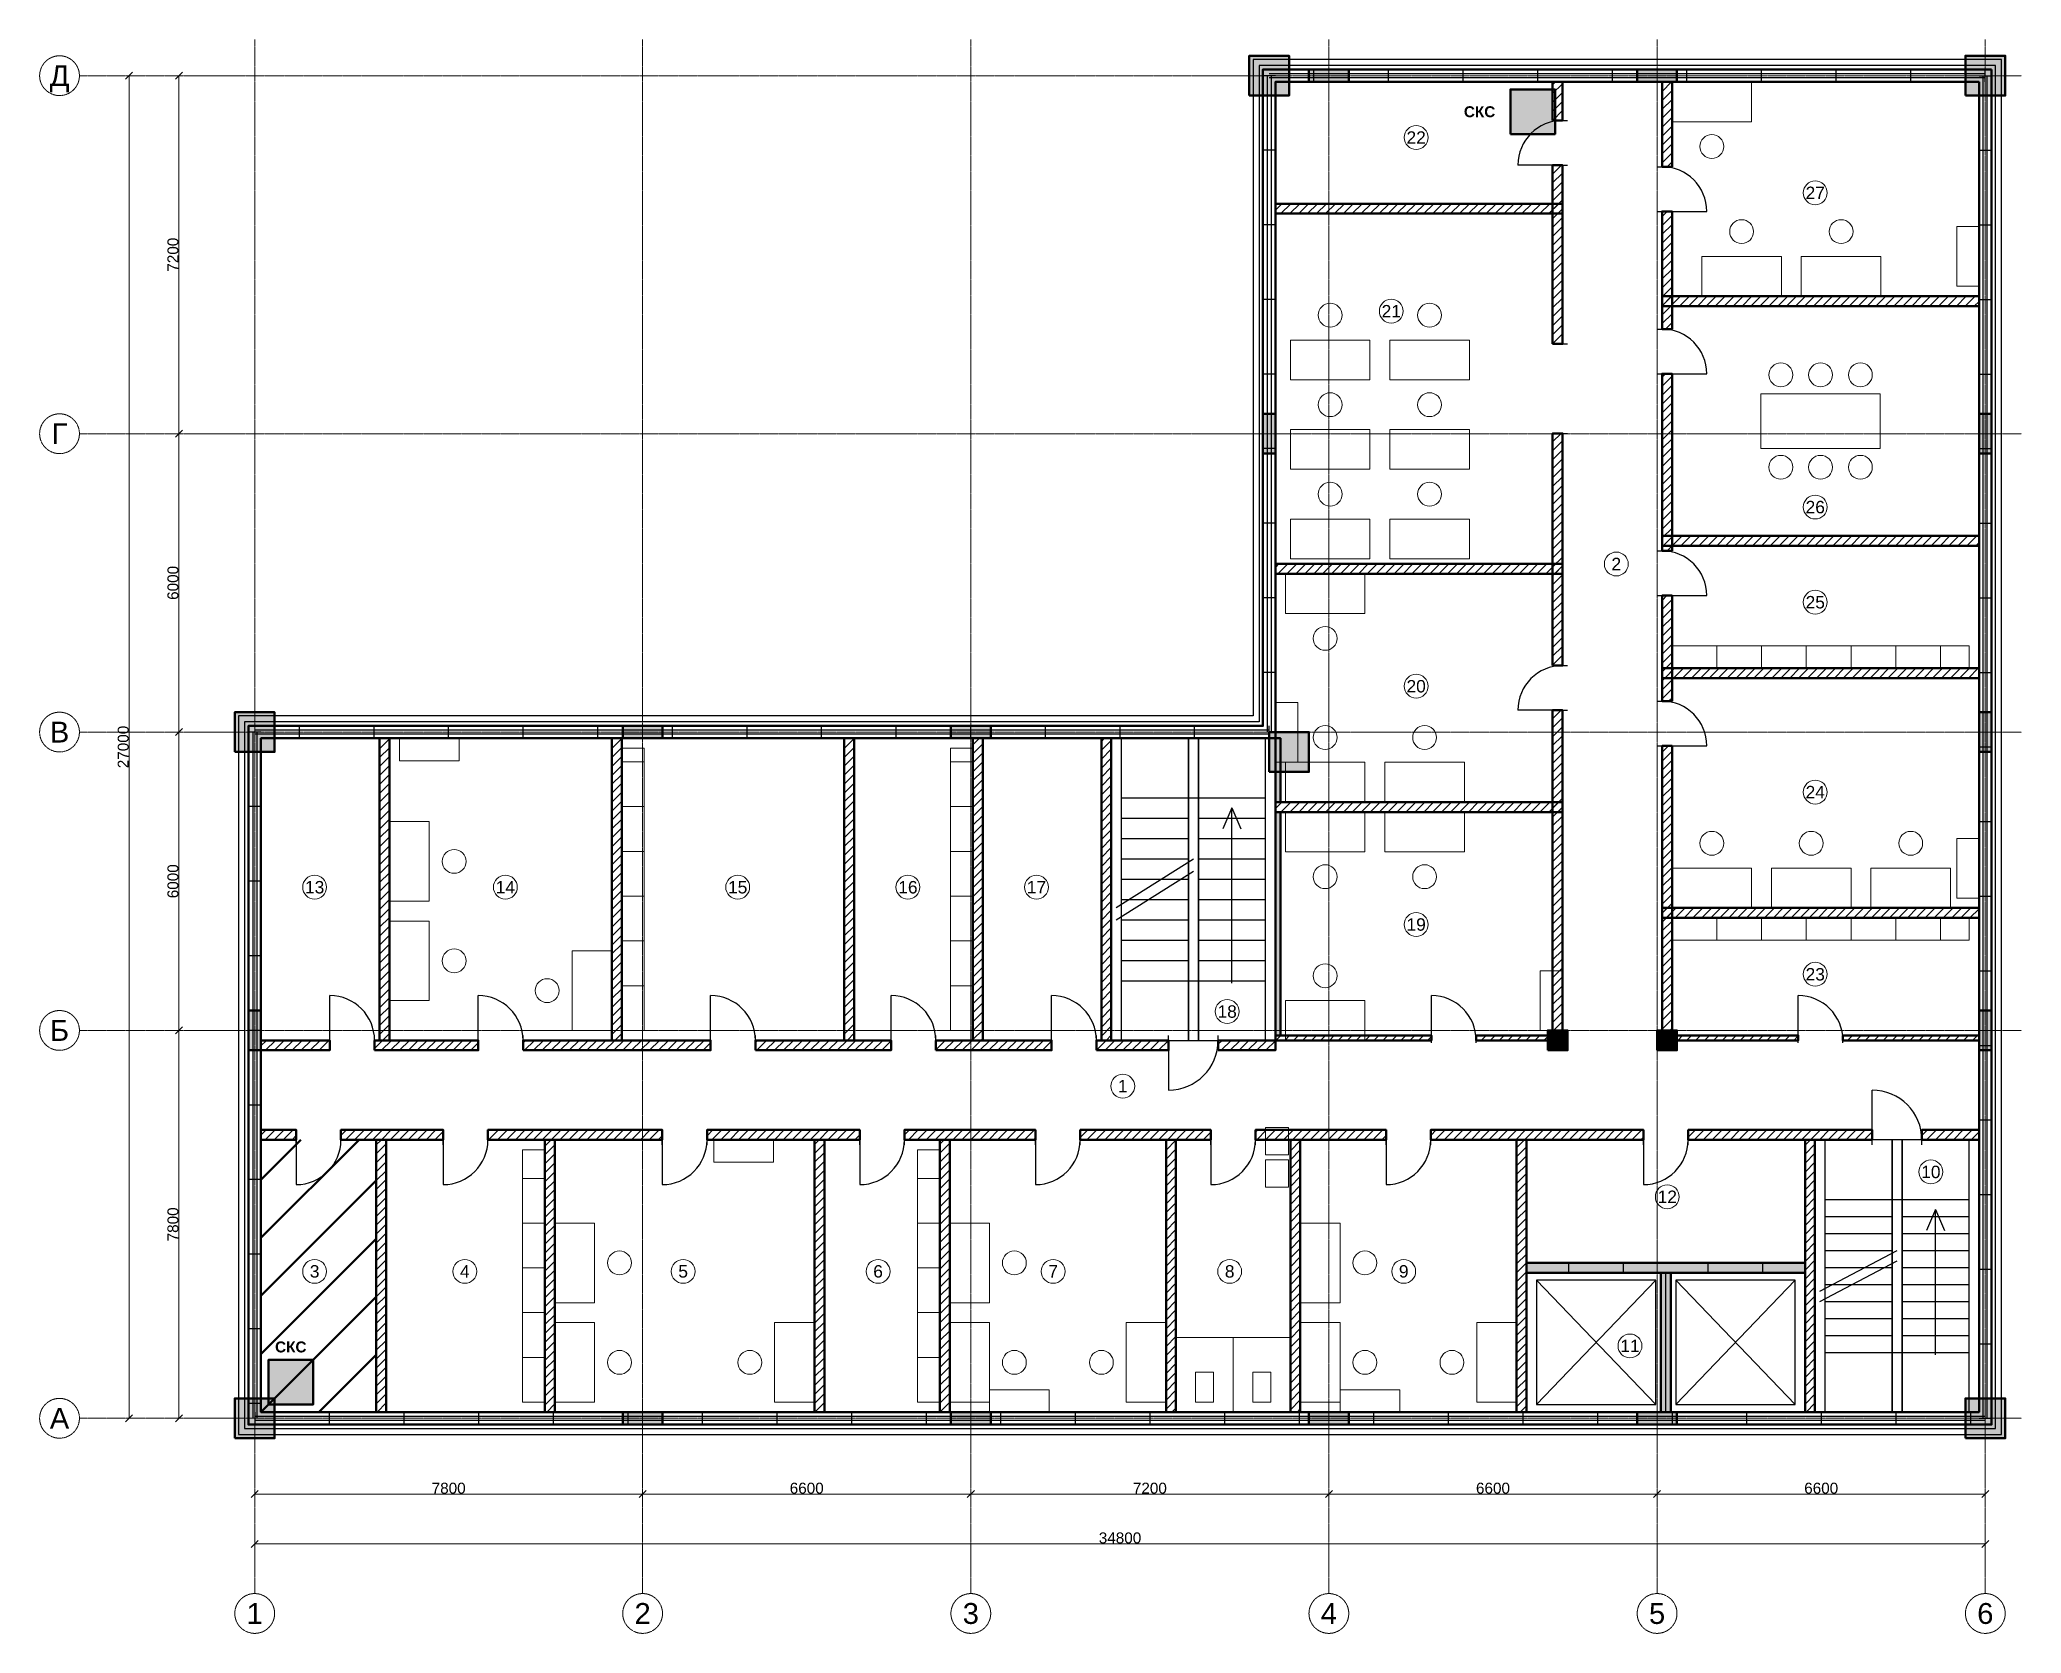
# Model space of a CAD drawing. Header units: millimetres. Extents: x -4325 to 35525, y -4325 to 27725.
import ezdxf
from ezdxf.enums import TextEntityAlignment as Align

# ---------------------------------------------------------------- set-up
doc = ezdxf.new("R2010")
doc.units = ezdxf.units.MM
doc.linetypes.add('CENTER2', pattern=[2.541, 1.587, -0.318, 0.318, -0.318])
for name, color, linetype, lineweight in [('A-ANNO-ROOM', 7, 'CONTINUOUS', 18), ('A-DIMS', 8, 'CONTINUOUS', 13), ('A-DOOR', 3, 'CONTINUOUS', 25), ('A-ELEV', 7, 'CONTINUOUS', 25), ('A-FACADE-PANEL', 8, 'CONTINUOUS', 25), ('A-FURN', 8, 'CONTINUOUS', 18), ('A-GLAZ-RIBBON', 5, 'CONTINUOUS', 25), ('A-GRID', 8, 'CENTER2', 13), ('A-HATCH', 9, 'CONTINUOUS', 9), ('A-OUTLINE', 7, 'CONTINUOUS', 50), ('A-SANI', 8, 'CONTINUOUS', 18), ('A-STAIR', 7, 'CONTINUOUS', 25), ('A-WALL-BLOCK', 9, 'CONTINUOUS', 50), ('A-WALL-RC', 7, 'CONTINUOUS', 50), ('E-SCS-RISER', 1, 'CONTINUOUS', 50), ('E-SERVER-ROOM', 1, 'CONTINUOUS', 50)]:
    doc.layers.add(name, color=color, linetype=linetype, lineweight=lineweight)
doc.styles.add('Arial-Bold', font='arialbd.ttf')
doc.styles.get("Standard").update_dxf_attribs({"font": 'arial.ttf'})

msp = doc.modelspace()

# ---------------------------------------------------------------- hatches: boundary and pattern name
at = {"layer": 'A-HATCH'}
h = msp.add_hatch(dxfattribs=at)
h.set_pattern_fill('ANSI31', scale=40)
h.paths.add_polyline_path([(26100, 26100.5), (26300, 26100.5), (26300, 26875), (26300, 26875), (26100, 26875), (26100, 26875)])
h = msp.add_hatch(dxfattribs=at)
h.set_pattern_fill('ANSI31', scale=40)
h.paths.add_polyline_path([(28300, 25169.5), (28500, 25169.5), (28500, 26875), (28500, 26875), (28300, 26875), (28300, 26875)])
h = msp.add_hatch(dxfattribs=at)
h.set_pattern_fill('ANSI31', scale=40)
h.paths.add_polyline_path([(26100, 21605), (26300, 21605), (26300, 25200.5), (26100, 25200.5)])
h = msp.add_hatch(dxfattribs=at)
h.set_pattern_fill('ANSI31', scale=40)
h.paths.add_polyline_path([(20525, 24226), (20525, 24226), (26300, 24226), (26300, 24426), (20525, 24426), (20525, 24426)])
h = msp.add_hatch(dxfattribs=at)
h.set_pattern_fill('ANSI31', scale=40)
h.paths.add_polyline_path([(28300, 21904.5), (28500, 21904.5), (28500, 24269.5), (28300, 24269.5)])
h = msp.add_hatch(dxfattribs=at)
h.set_pattern_fill('ANSI31', scale=40)
h.paths.add_polyline_path([(28300, 22364), (34675, 22364), (34675, 22364), (34675, 22564), (34675, 22564), (28300, 22564)])
h = msp.add_hatch(dxfattribs=at)
h.set_pattern_fill('ANSI31', scale=40)
h.paths.add_polyline_path([(28300, 17445), (28500, 17445), (28500, 21004.5), (28300, 21004.5)])
h = msp.add_hatch(dxfattribs=at)
h.set_pattern_fill('ANSI31', scale=40)
h.paths.add_polyline_path([(26100, 15138), (26300, 15138), (26300, 19805), (26100, 19805)])
h = msp.add_hatch(dxfattribs=at)
h.set_pattern_fill('ANSI31', scale=40)
h.paths.add_polyline_path([(28300, 17545), (34675, 17545), (34675, 17545), (34675, 17745), (34675, 17745), (28300, 17745)])
h = msp.add_hatch(dxfattribs=at)
h.set_pattern_fill('ANSI31', scale=40)
h.paths.add_polyline_path([(20525, 16984), (20525, 16984), (26300, 16984), (26300, 17184), (20525, 17184), (20525, 17184)])
h = msp.add_hatch(dxfattribs=at)
h.set_pattern_fill('ANSI31', scale=40)
h.paths.add_polyline_path([(28300, 14422.5), (28500, 14422.5), (28500, 16545), (28300, 16545)])
h = msp.add_hatch(dxfattribs=at)
h.set_pattern_fill('ANSI31', scale=40)
h.paths.add_polyline_path([(28300, 14882), (34675, 14882), (34675, 14882), (34675, 15082), (34675, 15082), (28300, 15082)])
h = msp.add_hatch(dxfattribs=at)
h.set_pattern_fill('ANSI31', scale=40)
h.paths.add_polyline_path([(26100, 7600), (26300, 7600), (26300, 14238), (26100, 14238)])
h = msp.add_hatch(dxfattribs=at)
h.set_pattern_fill('ANSI31', scale=40)
h.paths.add_polyline_path([(2510, 7600), (2710, 7600), (2710, 13675), (2710, 13675), (2510, 13675), (2510, 13675)])
h = msp.add_hatch(dxfattribs=at)
h.set_pattern_fill('ANSI31', scale=40)
h.paths.add_polyline_path([(7182, 7600), (7382, 7600), (7382, 13675), (7382, 13675), (7182, 13675), (7182, 13675)])
h = msp.add_hatch(dxfattribs=at)
h.set_pattern_fill('ANSI31', scale=40)
h.paths.add_polyline_path([(11855, 7600), (12055, 7600), (12055, 13675), (12055, 13675), (11855, 13675), (11855, 13675)])
h = msp.add_hatch(dxfattribs=at)
h.set_pattern_fill('ANSI31', scale=40)
h.paths.add_polyline_path([(14440, 7600), (14640, 7600), (14640, 13675), (14640, 13675), (14440, 13675), (14440, 13675)])
h = msp.add_hatch(dxfattribs=at)
h.set_pattern_fill('ANSI31', scale=40)
h.paths.add_polyline_path([(17025, 7600), (17225, 7600), (17225, 13675), (17225, 13675), (17025, 13675), (17025, 13675)])
h = msp.add_hatch(dxfattribs=at)
h.set_pattern_fill('ANSI31', scale=40)
h.paths.add_polyline_path([(28300, 7600), (28500, 7600), (28500, 13522.5), (28300, 13522.5)])
h = msp.add_hatch(dxfattribs=at)
h.set_pattern_fill('ANSI31', scale=40)
h.paths.add_polyline_path([(20525, 12192), (26300, 12192), (26300, 12392), (20525, 12392)])
h = msp.add_hatch(dxfattribs=at)
h.set_pattern_fill('ANSI31', scale=40)
h.paths.add_polyline_path([(28300, 10063), (34675, 10063), (34675, 10063), (34675, 10263), (34675, 10263), (28300, 10263)])
h = msp.add_hatch(dxfattribs=at)
h.set_pattern_fill('ANSI31', scale=40)
h.paths.add_polyline_path([(125, 7400), (125, 7400), (1510, 7400), (1510, 7600), (125, 7600), (125, 7600)])
h = msp.add_hatch(dxfattribs=at)
h.set_pattern_fill('ANSI31', scale=40)
h.paths.add_polyline_path([(2410, 7400), (4496, 7400), (4496, 7600), (2410, 7600)])
h = msp.add_hatch(dxfattribs=at)
h.set_pattern_fill('ANSI31', scale=40)
h.paths.add_polyline_path([(5396, 7400), (9168.5, 7400), (9168.5, 7600), (5396, 7600)])
h = msp.add_hatch(dxfattribs=at)
h.set_pattern_fill('ANSI31', scale=40)
h.paths.add_polyline_path([(10068.5, 7400), (12797.5, 7400), (12797.5, 7600), (10068.5, 7600)])
h = msp.add_hatch(dxfattribs=at)
h.set_pattern_fill('ANSI31', scale=40)
h.paths.add_polyline_path([(13697.5, 7400), (16025, 7400), (16025, 7600), (13697.5, 7600)])
h = msp.add_hatch(dxfattribs=at)
h.set_pattern_fill('ANSI31', scale=40)
h.paths.add_polyline_path([(16925, 7400), (18375, 7400), (18375, 7600), (16925, 7600)])
h = msp.add_hatch(dxfattribs=at)
h.set_pattern_fill('ANSI31', scale=40)
h.paths.add_polyline_path([(19375, 7400), (20525, 7400), (20525, 7600), (19375, 7600)])
h = msp.add_hatch(dxfattribs=at)
h.set_pattern_fill('ANSI31', scale=40)
h.paths.add_polyline_path([(20525, 7600), (23662.5, 7600), (23662.5, 7700), (20525, 7700)])
h = msp.add_hatch(dxfattribs=at)
h.set_pattern_fill('ANSI31', scale=40)
h.paths.add_polyline_path([(24562.5, 7600), (26100, 7600), (26100, 7700), (24562.5, 7700)])
h = msp.add_hatch(dxfattribs=at)
h.set_pattern_fill('ANSI31', scale=40)
h.paths.add_polyline_path([(28500, 7600), (31037.5, 7600), (31037.5, 7700), (28500, 7700)])
h = msp.add_hatch(dxfattribs=at)
h.set_pattern_fill('ANSI31', scale=40)
h.paths.add_polyline_path([(31937.5, 7600), (34675, 7600), (34675, 7600), (34675, 7700), (34675, 7700), (31937.5, 7700)])
h = msp.add_hatch(dxfattribs=at)
h.set_pattern_fill('ANSI31', scale=40)
h.paths.add_polyline_path([(125, 5600), (125, 5600), (835, 5600), (835, 5800), (125, 5800), (125, 5800)])
h = msp.add_hatch(dxfattribs=at)
h.set_pattern_fill('ANSI31', scale=40)
h.paths.add_polyline_path([(1735, 5600), (3790, 5600), (3790, 5800), (1735, 5800)])
h = msp.add_hatch(dxfattribs=at)
h.set_pattern_fill('ANSI31', scale=40)
h.paths.add_polyline_path([(2445, 125), (2645, 125), (2645, 125), (2645, 5600), (2445, 5600), (2445, 125)])
h = msp.add_hatch(dxfattribs=at)
h.set_pattern_fill('ANSI31', scale=40)
h.paths.add_polyline_path([(4690, 5600), (8195, 5600), (8195, 5800), (4690, 5800)])
h = msp.add_hatch(dxfattribs=at)
h.set_pattern_fill('ANSI31', scale=40)
h.paths.add_polyline_path([(5835, 125), (6035, 125), (6035, 125), (6035, 5600), (5835, 5600), (5835, 125)])
h = msp.add_hatch(dxfattribs=at)
h.set_pattern_fill('ANSI31', scale=40)
h.paths.add_polyline_path([(9095, 5600), (12165, 5600), (12165, 5800), (9095, 5800)])
h = msp.add_hatch(dxfattribs=at)
h.set_pattern_fill('ANSI31', scale=40)
h.paths.add_polyline_path([(11255, 125), (11455, 125), (11455, 125), (11455, 5600), (11255, 5600), (11255, 125)])
h = msp.add_hatch(dxfattribs=at)
h.set_pattern_fill('ANSI31', scale=40)
h.paths.add_polyline_path([(13065, 5600), (15700, 5600), (15700, 5800), (13065, 5800)])
h = msp.add_hatch(dxfattribs=at)
h.set_pattern_fill('ANSI31', scale=40)
h.paths.add_polyline_path([(13775, 125), (13975, 125), (13975, 125), (13975, 5600), (13775, 5600), (13775, 125)])
h = msp.add_hatch(dxfattribs=at)
h.set_pattern_fill('ANSI31', scale=40)
h.paths.add_polyline_path([(16600, 5600), (19225, 5600), (19225, 5800), (16600, 5800)])
h = msp.add_hatch(dxfattribs=at)
h.set_pattern_fill('ANSI31', scale=40)
h.paths.add_polyline_path([(18325, 125), (18525, 125), (18525, 125), (18525, 5600), (18325, 5600), (18325, 125)])
h = msp.add_hatch(dxfattribs=at)
h.set_pattern_fill('ANSI31', scale=40)
h.paths.add_polyline_path([(20125, 5600), (22750, 5600), (22750, 5800), (20125, 5800)])
h = msp.add_hatch(dxfattribs=at)
h.set_pattern_fill('ANSI31', scale=40)
h.paths.add_polyline_path([(20825, 125), (21025, 125), (21025, 125), (21025, 5600), (20825, 5600), (20825, 125)])
h = msp.add_hatch(dxfattribs=at)
h.set_pattern_fill('ANSI31', scale=40)
h.paths.add_polyline_path([(23650, 5600), (27925, 5600), (27925, 5800), (23650, 5800)])
h = msp.add_hatch(dxfattribs=at)
h.set_pattern_fill('ANSI31', scale=40)
h.paths.add_polyline_path([(25375, 125), (25575, 125), (25575, 125), (25575, 5600), (25375, 5600), (25375, 125)])
h = msp.add_hatch(dxfattribs=at)
h.set_pattern_fill('ANSI31', scale=40)
h.paths.add_polyline_path([(28825, 5600), (32525, 5600), (32525, 5800), (28825, 5800)])
h = msp.add_hatch(dxfattribs=at)
h.set_pattern_fill('ANSI31', scale=40)
h.paths.add_polyline_path([(31175, 125), (31375, 125), (31375, 125), (31375, 5600), (31175, 5600), (31175, 125)])
h = msp.add_hatch(dxfattribs=at)
h.set_pattern_fill('ANSI31', scale=40)
h.paths.add_polyline_path([(33525, 5600), (34675, 5600), (34675, 5600), (34675, 5800), (34675, 5800), (33525, 5800)])
at = {"layer": 'A-WALL-RC'}
h = msp.add_hatch(color=7, dxfattribs=at)
h.dxf.hatch_style = 1
h.paths.add_polyline_path([(20000, 26600), (20800, 26600), (20800, 27400), (20000, 27400)])
h = msp.add_hatch(color=7, dxfattribs=at)
h.dxf.hatch_style = 1
h.paths.add_polyline_path([(21200, 26875), (22000, 26875), (22000, 27125), (21200, 27125)])
h = msp.add_hatch(color=7, dxfattribs=at)
h.dxf.hatch_style = 1
h.paths.add_polyline_path([(27800, 26875), (28600, 26875), (28600, 27125), (27800, 27125)])
h = msp.add_hatch(color=7, dxfattribs=at)
h.dxf.hatch_style = 1
h.paths.add_polyline_path([(34400, 26600), (35200, 26600), (35200, 27400), (34400, 27400)])
h = msp.add_hatch(color=7, dxfattribs=at)
h.dxf.hatch_style = 1
h.paths.add_polyline_path([(20275, 19400), (20525, 19400), (20525, 20200), (20275, 20200)])
h = msp.add_hatch(color=7, dxfattribs=at)
h.dxf.hatch_style = 1
h.paths.add_polyline_path([(34675, 19400), (34925, 19400), (34925, 20200), (34675, 20200)])
h = msp.add_hatch(color=7, dxfattribs=at)
h.dxf.hatch_style = 1
h.paths.add_polyline_path([(-400, 13400), (400, 13400), (400, 14200), (-400, 14200)])
h = msp.add_hatch(color=7, dxfattribs=at)
h.dxf.hatch_style = 1
h.paths.add_polyline_path([(34675, 13400), (34925, 13400), (34925, 14200), (34675, 14200)])
h = msp.add_hatch(color=7, dxfattribs=at)
h.dxf.hatch_style = 1
h.paths.add_polyline_path([(7400, 13675), (8200, 13675), (8200, 13925), (7400, 13925)])
h = msp.add_hatch(color=7, dxfattribs=at)
h.dxf.hatch_style = 1
h.paths.add_polyline_path([(14000, 13675), (14800, 13675), (14800, 13925), (14000, 13925)])
h = msp.add_hatch(color=7, dxfattribs=at)
h.dxf.hatch_style = 1
h.paths.add_polyline_path([(20400, 13000), (21200, 13000), (21200, 13800), (20400, 13800)])
h = msp.add_hatch(color=7, dxfattribs=at)
h.dxf.hatch_style = 1
h.paths.add_polyline_path([(20525, 12392), (20625, 12392), (20625, 13675), (20625, 13675), (20525, 13675), (20525, 13675)])
h = msp.add_hatch(color=7, dxfattribs=at)
h.dxf.hatch_style = 1
h.paths.add_polyline_path([(20525, 7700), (20625, 7700), (20625, 12192), (20525, 12192)])
h = msp.add_hatch(color=7, dxfattribs=at)
h.dxf.hatch_style = 1
h.paths.add_polyline_path([(-125, 7400), (125, 7400), (125, 8200), (-125, 8200)])
h = msp.add_hatch(color=7, dxfattribs=at)
h.dxf.hatch_style = 1
h.paths.add_polyline_path([(34675, 7400), (34925, 7400), (34925, 8200), (34675, 8200)])
h = msp.add_hatch(color=7, dxfattribs=at)
h.dxf.hatch_style = 1
h.paths.add_polyline_path([(26000, 7400), (26400, 7400), (26400, 7800), (26000, 7800)])
h = msp.add_hatch(color=7, dxfattribs=at)
h.dxf.hatch_style = 1
h.paths.add_polyline_path([(28200, 7400), (28600, 7400), (28600, 7800), (28200, 7800)])
h = msp.add_hatch(color=7, dxfattribs=at)
h.dxf.hatch_style = 1
h.paths.add_polyline_path([(25575, 2925), (31175, 2925), (31175, 3125), (25575, 3125)])
h = msp.add_hatch(color=7, dxfattribs=at)
h.dxf.hatch_style = 1
h.paths.add_polyline_path([(28275, 125), (28475, 125), (28475, 125), (28475, 2925), (28275, 2925), (28275, 125)])
h = msp.add_hatch(color=7, dxfattribs=at)
h.dxf.hatch_style = 1
h.paths.add_polyline_path([(-400, -400), (400, -400), (400, 400), (-400, 400)])
h = msp.add_hatch(color=7, dxfattribs=at)
h.dxf.hatch_style = 1
h.paths.add_polyline_path([(34400, -400), (35200, -400), (35200, 400), (34400, 400)])
h = msp.add_hatch(color=7, dxfattribs=at)
h.dxf.hatch_style = 1
h.paths.add_polyline_path([(7400, -125), (8200, -125), (8200, 125), (7400, 125)])
h = msp.add_hatch(color=7, dxfattribs=at)
h.dxf.hatch_style = 1
h.paths.add_polyline_path([(14000, -125), (14800, -125), (14800, 125), (14000, 125)])
h = msp.add_hatch(color=7, dxfattribs=at)
h.dxf.hatch_style = 1
h.paths.add_polyline_path([(21200, -125), (22000, -125), (22000, 125), (21200, 125)])
h = msp.add_hatch(color=7, dxfattribs=at)
h.dxf.hatch_style = 1
h.paths.add_polyline_path([(27800, -125), (28600, -125), (28600, 125), (27800, 125)])
at = {"layer": 'E-SCS-RISER'}
h = msp.add_hatch(color=7, dxfattribs=at)
h.dxf.hatch_style = 1
h.paths.add_polyline_path([(25250, 25825), (26150, 25825), (26150, 26725), (25250, 26725)])
h = msp.add_hatch(color=7, dxfattribs=at)
h.dxf.hatch_style = 1
h.paths.add_polyline_path([(275, 275), (1175, 275), (1175, 1175), (275, 1175)])
at = {"layer": 'E-SERVER-ROOM'}
h = msp.add_hatch(dxfattribs=at)
h.set_pattern_fill('ANSI31', scale=260)
h.paths.add_polyline_path([(125, 125), (2445, 125), (2445, 5600), (125, 5600)])

# ---------------------------------------------------------------- linework, layer by layer
at = {"layer": 'A-ANNO-ROOM'}
for centre in [(23355, 25756), (31380, 24644), (22855, 22264), (31380, 18325), (27380, 17180), (31380, 16412), (23355, 14722), (31380, 12593), (1205, 10680), (5040, 10680), (9712, 10680), (13135, 10680), (15720, 10680), (23355, 9930), (31380, 8930), (19555, 8180), (17455, 6680), (33705, 4955), (28405, 4455), (1205, 2955), (4225, 2955), (8615, 2955), (12535, 2955), (16055, 2955), (19605, 2955), (23105, 2955), (27655, 1455)]:
    msp.add_circle(centre, 240, dxfattribs=at)
at = {"layer": 'A-DIMS'}
for p, q in [((-2595.71, 26929.29), (-2454.29, 27070.71)), ((-2525, 0), (-2525, 27000)), ((-1595.71, 26929.29), (-1454.29, 27070.71)), ((-1525, 19800), (-1525, 27000)), ((-1595.71, 19729.29), (-1454.29, 19870.71)), ((-1595.71, 19729.29), (-1454.29, 19870.71)), ((-1525, 13800), (-1525, 19800)), ((-1595.71, 13729.29), (-1454.29, 13870.71)), ((-1595.71, 13729.29), (-1454.29, 13870.71)), ((-1525, 7800), (-1525, 13800)), ((-1595.71, 7729.29), (-1454.29, 7870.71)), ((-1595.71, 7729.29), (-1454.29, 7870.71)), ((-1525, 0), (-1525, 7800)), ((-2595.71, -70.71), (-2454.29, 70.71)), ((-1595.71, -70.71), (-1454.29, 70.71)), ((-70.71, -1595.71), (70.71, -1454.29)), ((0, -1525), (7800, -1525)), ((7729.29, -1595.71), (7870.71, -1454.29)), ((7729.29, -1595.71), (7870.71, -1454.29)), ((7800, -1525), (14400, -1525)), ((14329.29, -1595.71), (14470.71, -1454.29)), ((14329.29, -1595.71), (14470.71, -1454.29)), ((14400, -1525), (21600, -1525)), ((21529.29, -1595.71), (21670.71, -1454.29)), ((21529.29, -1595.71), (21670.71, -1454.29)), ((21600, -1525), (28200, -1525)), ((28129.29, -1595.71), (28270.71, -1454.29)), ((28129.29, -1595.71), (28270.71, -1454.29)), ((28200, -1525), (34800, -1525)), ((34729.29, -1595.71), (34870.71, -1454.29)), ((-70.71, -2595.71), (70.71, -2454.29)), ((0, -2525), (34800, -2525)), ((34729.29, -2595.71), (34870.71, -2454.29))]:
    msp.add_line(p, q, dxfattribs=at)
at = {"layer": 'A-DOOR'}
for p, q in [((26200, 26100.5), (26400, 26100.5)), ((26300, 25200.5), (25400, 25200.5)), ((26200, 25200.5), (26400, 25200.5)), ((28200, 25169.5), (28400, 25169.5)), ((28200, 24269.5), (28400, 24269.5)), ((28300, 24269.5), (29200, 24269.5)), ((26200, 21605), (26400, 21605)), ((28200, 21904.5), (28400, 21904.5)), ((28200, 21004.5), (28400, 21004.5)), ((28300, 21004.5), (29200, 21004.5)), ((26200, 19805), (26400, 19805)), ((28200, 17445), (28400, 17445)), ((28200, 16545), (28400, 16545)), ((28300, 16545), (29200, 16545)), ((26200, 15138), (26400, 15138)), ((28200, 14422.5), (28400, 14422.5)), ((26300, 14238), (25400, 14238)), ((26200, 14238), (26400, 14238)), ((28200, 13522.5), (28400, 13522.5)), ((28300, 13522.5), (29200, 13522.5)), ((1510, 7600), (1510, 8500)), ((4496, 7600), (4496, 8500)), ((9168.5, 7600), (9168.5, 8500)), ((12797.5, 7600), (12797.5, 8500)), ((16025, 7600), (16025, 8500)), ((23662.5, 7600), (23662.5, 8500)), ((31037.5, 7600), (31037.5, 8500)), ((1510, 7500), (1510, 7700)), ((2410, 7500), (2410, 7700)), ((4496, 7500), (4496, 7700)), ((5396, 7500), (5396, 7700)), ((9168.5, 7500), (9168.5, 7700)), ((10068.5, 7500), (10068.5, 7700)), ((12797.5, 7500), (12797.5, 7700)), ((13697.5, 7500), (13697.5, 7700)), ((16025, 7500), (16025, 7700)), ((16925, 7500), (16925, 7700)), ((18375, 7500), (18375, 7700)), ((18375, 7600), (18375, 6600)), ((19375, 7500), (19375, 7700)), ((23662.5, 7550), (23662.5, 7650)), ((24562.5, 7550), (24562.5, 7650)), ((31037.5, 7550), (31037.5, 7650)), ((31937.5, 7550), (31937.5, 7650)), ((32525, 5600), (32525, 6600)), ((835, 5500), (835, 5700)), ((835, 5600), (835, 4700)), ((1735, 5500), (1735, 5700)), ((3790, 5500), (3790, 5700)), ((3790, 5600), (3790, 4700)), ((4690, 5500), (4690, 5700)), ((8195, 5500), (8195, 5700)), ((8195, 5600), (8195, 4700)), ((9095, 5500), (9095, 5700)), ((12165, 5500), (12165, 5700)), ((12165, 5600), (12165, 4700)), ((13065, 5500), (13065, 5700)), ((15700, 5500), (15700, 5700)), ((15700, 5600), (15700, 4700)), ((16600, 5500), (16600, 5700)), ((19225, 5500), (19225, 5700)), ((19225, 5600), (19225, 4700)), ((20125, 5500), (20125, 5700)), ((22750, 5500), (22750, 5700)), ((22750, 5600), (22750, 4700)), ((23650, 5500), (23650, 5700)), ((27925, 5500), (27925, 5700)), ((27925, 5600), (27925, 4700)), ((28825, 5500), (28825, 5700)), ((32525, 5500), (32525, 5700)), ((33525, 5500), (33525, 5700)), ((26425, 2925), (26425, 3125)), ((27525, 2925), (27525, 3125)), ((29225, 2925), (29225, 3125)), ((30325, 2925), (30325, 3125))]:
    msp.add_line(p, q, dxfattribs=at)
for centre, radius, start, end in [((26300, 25200.5), 900, 90, 180), ((28300, 24269.5), 900, 0, 90), ((28300, 21004.5), 900, 0, 90), ((28300, 16545), 900, 0, 90), ((26300, 14238), 900, 90, 180), ((28300, 13522.5), 900, 0, 90), ((1510, 7600), 900, 0, 90), ((4496, 7600), 900, 0, 90), ((9168.5, 7600), 900, 0, 90), ((12797.5, 7600), 900, 0, 90), ((16025, 7600), 900, 0, 90), ((23662.5, 7600), 900, 0, 90), ((31037.5, 7600), 900, 0, 90), ((18375, 7600), 1000, -90, 0), ((32525, 5600), 1000, 0, 90), ((835, 5600), 900, -90, 0), ((3790, 5600), 900, -90, 0), ((8195, 5600), 900, -90, 0), ((12165, 5600), 900, -90, 0), ((15700, 5600), 900, -90, 0), ((19225, 5600), 900, -90, 0), ((22750, 5600), 900, -90, 0), ((27925, 5600), 900, -90, 0)]:
    msp.add_arc(centre, radius, start, end, dxfattribs=at)
at = {"layer": 'A-ELEV'}
for p, q in [((28375, 125), (28375, 2925)), ((25775, 275), (28175, 2775)), ((25775, 2775), (28175, 275)), ((28575, 275), (30975, 2775)), ((28575, 2775), (30975, 275))]:
    msp.add_line(p, q, dxfattribs=at)
for points in [[(25775, 275), (28175, 275), (28175, 2775), (25775, 2775)], [(28575, 275), (30975, 275), (30975, 2775), (28575, 2775)]]:
    msp.add_lwpolyline(points, close=True, dxfattribs=at)
at = {"layer": 'A-FACADE-PANEL'}
for points in [[(35125, 27325), (20075, 27325), (20075, 14125), (-325, 14125), (-325, -325), (35125, -325)], [(35005, 27205), (20195, 27205), (20195, 14005), (-205, 14005), (-205, -205), (35005, -205)]]:
    msp.add_lwpolyline(points, close=True, dxfattribs=at)
at = {"layer": 'A-FURN'}
for p, q in [((29400, 15082), (29400, 15532)), ((30300, 15082), (30300, 15532)), ((31200, 15082), (31200, 15532)), ((32100, 15082), (32100, 15532)), ((33000, 15082), (33000, 15532)), ((33900, 15082), (33900, 15532)), ((7382, 13200), (7832, 13200)), ((13990, 13200), (14440, 13200)), ((7382, 12300), (7832, 12300)), ((13990, 12300), (14440, 12300)), ((7382, 11400), (7832, 11400)), ((13990, 11400), (14440, 11400)), ((7382, 10500), (7832, 10500)), ((13990, 10500), (14440, 10500)), ((29400, 9613), (29400, 10063)), ((30300, 9613), (30300, 10063)), ((31200, 9613), (31200, 10063)), ((32100, 9613), (32100, 10063)), ((33000, 9613), (33000, 10063)), ((33900, 9613), (33900, 10063)), ((7382, 9600), (7832, 9600)), ((13990, 9600), (14440, 9600)), ((7382, 8700), (7832, 8700)), ((13990, 8700), (14440, 8700)), ((5385, 4825), (5835, 4825)), ((13325, 4825), (13775, 4825)), ((5385, 3925), (5835, 3925)), ((13325, 3925), (13775, 3925)), ((5385, 3025), (5835, 3025)), ((13325, 3025), (13775, 3025)), ((5385, 2125), (5835, 2125)), ((13325, 2125), (13775, 2125)), ((5385, 1225), (5835, 1225)), ((13325, 1225), (13775, 1225))]:
    msp.add_line(p, q, dxfattribs=at)
for points in [[(28500, 26075), (30100, 26075), (30100, 26875), (28500, 26875)], [(34225, 22764), (34675, 22764), (34675, 23964), (34225, 23964)], [(29100, 22564), (30700, 22564), (30700, 23364), (29100, 23364)], [(31100, 22564), (32700, 22564), (32700, 23364), (31100, 23364)], [(20825, 20884), (22425, 20884), (22425, 21684), (20825, 21684)], [(22825, 20884), (24425, 20884), (24425, 21684), (22825, 21684)], [(30287.5, 19504.5), (32687.5, 19504.5), (32687.5, 20604.5), (30287.5, 20604.5)], [(20825, 19084), (22425, 19084), (22425, 19884), (20825, 19884)], [(22825, 19084), (24425, 19084), (24425, 19884), (22825, 19884)], [(20825, 17284), (22425, 17284), (22425, 18084), (20825, 18084)], [(22825, 17284), (24425, 17284), (24425, 18084), (22825, 18084)], [(20725, 16184), (22325, 16184), (22325, 16984), (20725, 16984)], [(28500, 15082), (34475, 15082), (34475, 15532), (28500, 15532)], [(20525, 13192), (20975, 13192), (20975, 14392), (20525, 14392)], [(2910, 13225), (4110, 13225), (4110, 13675), (2910, 13675)], [(7382, 7800), (7832, 7800), (7832, 13475), (7382, 13475)], [(13990, 7800), (14440, 7800), (14440, 13475), (13990, 13475)], [(20725, 12392), (22325, 12392), (22325, 13192), (20725, 13192)], [(22725, 12392), (24325, 12392), (24325, 13192), (22725, 13192)], [(2710, 10400), (3510, 10400), (3510, 12000), (2710, 12000)], [(20725, 11392), (22325, 11392), (22325, 12192), (20725, 12192)], [(22725, 11392), (24325, 11392), (24325, 12192), (22725, 12192)], [(34225, 10463), (34675, 10463), (34675, 11663), (34225, 11663)], [(28500, 10263), (30100, 10263), (30100, 11063), (28500, 11063)], [(30500, 10263), (32100, 10263), (32100, 11063), (30500, 11063)], [(32500, 10263), (34100, 10263), (34100, 11063), (32500, 11063)], [(2710, 8400), (3510, 8400), (3510, 10000), (2710, 10000)], [(28500, 9613), (34475, 9613), (34475, 10063), (28500, 10063)], [(6382, 7800), (7182, 7800), (7182, 9400), (6382, 9400)], [(25850, 7800), (26300, 7800), (26300, 9000), (25850, 9000)], [(20725, 7600), (22325, 7600), (22325, 8400), (20725, 8400)], [(9235, 5150), (10435, 5150), (10435, 5600), (9235, 5600)], [(5385, 325), (5835, 325), (5835, 5400), (5385, 5400)], [(13325, 325), (13775, 325), (13775, 5400), (13325, 5400)], [(6035, 2325), (6835, 2325), (6835, 3925), (6035, 3925)], [(13975, 2325), (14775, 2325), (14775, 3925), (13975, 3925)], [(21025, 2325), (21825, 2325), (21825, 3925), (21025, 3925)], [(6035, 325), (6835, 325), (6835, 1925), (6035, 1925)], [(10455, 325), (11255, 325), (11255, 1925), (10455, 1925)], [(13975, 325), (14775, 325), (14775, 1925), (13975, 1925)], [(17525, 325), (18325, 325), (18325, 1925), (17525, 1925)], [(21025, 325), (21825, 325), (21825, 1925), (21025, 1925)], [(24575, 325), (25375, 325), (25375, 1925), (24575, 1925)], [(14775, 125), (15975, 125), (15975, 575), (14775, 575)], [(21825, 125), (23025, 125), (23025, 575), (21825, 575)]]:
    msp.add_lwpolyline(points, close=True, dxfattribs=at)
for centre in [(29300, 25575), (29900, 23864), (31900, 23864), (21625, 22184), (23625, 22184), (30687.5, 20984.5), (31487.5, 20984.5), (32287.5, 20984.5), (21625, 20384), (23625, 20384), (30687.5, 19124.5), (31487.5, 19124.5), (32287.5, 19124.5), (21625, 18584), (23625, 18584), (21525, 15684), (21525, 13692), (23525, 13692), (29300, 11563), (31300, 11563), (33300, 11563), (4010, 11200), (21525, 10892), (23525, 10892), (4010, 9200), (5882, 8600), (21525, 8900), (7335, 3125), (15275, 3125), (22325, 3125), (7335, 1125), (9955, 1125), (15275, 1125), (17025, 1125), (22325, 1125), (24075, 1125)]:
    msp.add_circle(centre, 240, dxfattribs=at)
at = {"layer": 'A-GLAZ-RIBBON'}
for p, q in [((21300, 26875), (21300, 27125)), ((22800, 26875), (22800, 27125)), ((24300, 26875), (24300, 27125)), ((25800, 26875), (25800, 27125)), ((27300, 26875), (27300, 27125)), ((28800, 26875), (28800, 27125)), ((30300, 26875), (30300, 27125)), ((31800, 26875), (31800, 27125)), ((33300, 26875), (33300, 27125)), ((34800, 26875), (34800, 27125)), ((20525, 27000), (20275, 27000)), ((20360, 27000), (20360, 13800)), ((34800, 27040), (20400, 27040)), ((34800, 26960), (20400, 26960)), ((20440, 27000), (20440, 13800)), ((34675, 27000), (34925, 27000)), ((34760, 0), (34760, 27000)), ((34840, 0), (34840, 27000)), ((20525, 25500), (20275, 25500)), ((34675, 25500), (34925, 25500)), ((20525, 24000), (20275, 24000)), ((34675, 24000), (34925, 24000)), ((20525, 22500), (20275, 22500)), ((34675, 22500), (34925, 22500)), ((20525, 21000), (20275, 21000)), ((34675, 21000), (34925, 21000)), ((20525, 19500), (20275, 19500)), ((34675, 19500), (34925, 19500)), ((20525, 18000), (20275, 18000)), ((34675, 18000), (34925, 18000)), ((20525, 16500), (20275, 16500)), ((34675, 16500), (34925, 16500)), ((20525, 15000), (20275, 15000)), ((34675, 15000), (34925, 15000)), ((125, 13800), (-125, 13800)), ((-40, 13800), (-40, 0)), ((20400, 13840), (0, 13840)), ((20400, 13760), (0, 13760)), ((40, 13800), (40, 0)), ((900, 13675), (900, 13925)), ((2400, 13675), (2400, 13925)), ((3900, 13675), (3900, 13925)), ((5400, 13675), (5400, 13925)), ((6900, 13675), (6900, 13925)), ((8400, 13675), (8400, 13925)), ((9900, 13675), (9900, 13925)), ((11400, 13675), (11400, 13925)), ((12900, 13675), (12900, 13925)), ((14400, 13675), (14400, 13925)), ((15900, 13675), (15900, 13925)), ((17400, 13675), (17400, 13925)), ((18900, 13675), (18900, 13925)), ((20400, 13675), (20400, 13925)), ((34675, 13500), (34925, 13500)), ((125, 12300), (-125, 12300)), ((34675, 12000), (34925, 12000)), ((125, 10800), (-125, 10800)), ((34675, 10500), (34925, 10500)), ((125, 9300), (-125, 9300)), ((34675, 9000), (34925, 9000)), ((125, 7800), (-125, 7800)), ((34675, 7500), (34925, 7500)), ((125, 6300), (-125, 6300)), ((34675, 6000), (34925, 6000)), ((125, 4800), (-125, 4800)), ((34675, 4500), (34925, 4500)), ((125, 3300), (-125, 3300)), ((34675, 3000), (34925, 3000)), ((125, 1800), (-125, 1800)), ((34675, 1500), (34925, 1500)), ((125, 300), (-125, 300)), ((0, 125), (0, -125)), ((0, 40), (34800, 40)), ((1500, 125), (1500, -125)), ((3000, 125), (3000, -125)), ((4500, 125), (4500, -125)), ((6000, 125), (6000, -125)), ((7500, 125), (7500, -125)), ((9000, 125), (9000, -125)), ((10500, 125), (10500, -125)), ((12000, 125), (12000, -125)), ((13500, 125), (13500, -125)), ((15000, 125), (15000, -125)), ((16500, 125), (16500, -125)), ((18000, 125), (18000, -125)), ((19500, 125), (19500, -125)), ((21000, 125), (21000, -125)), ((22500, 125), (22500, -125)), ((24000, 125), (24000, -125)), ((25500, 125), (25500, -125)), ((27000, 125), (27000, -125)), ((28500, 125), (28500, -125)), ((30000, 125), (30000, -125)), ((31500, 125), (31500, -125)), ((33000, 125), (33000, -125)), ((34500, 125), (34500, -125)), ((34675, 0), (34925, 0)), ((0, -40), (34800, -40))]:
    msp.add_line(p, q, dxfattribs=at)
at = {"layer": 'A-GRID'}
for p, q in [((0, -3525), (0, 27725)), ((7800, -3525), (7800, 27725)), ((14400, -3525), (14400, 27725)), ((21600, -3525), (21600, 27725)), ((28200, -3525), (28200, 27725)), ((34800, -3525), (34800, 27725)), ((-3525, 27000), (35525, 27000)), ((-3525, 19800), (35525, 19800)), ((-3525, 13800), (35525, 13800)), ((-3525, 7800), (35525, 7800)), ((-3525, 0), (35525, 0))]:
    msp.add_line(p, q, dxfattribs=at)
for centre in [(-3925, 27000), (-3925, 19800), (-3925, 13800), (-3925, 7800), (-3925, 0), (0, -3925), (7800, -3925), (14400, -3925), (21600, -3925), (28200, -3925), (34800, -3925)]:
    msp.add_circle(centre, 400, dxfattribs=at)
at = {"layer": 'A-OUTLINE'}
for points in [[(34925, 27125), (20275, 27125), (20275, 13925), (-125, 13925), (-125, -125), (34925, -125)], [(34675, 26875), (20525, 26875), (20525, 13675), (125, 13675), (125, 125), (34675, 125)]]:
    msp.add_lwpolyline(points, close=True, dxfattribs=at)
at = {"layer": 'A-SANI'}
for points in [[(20325, 5300), (20785, 5300), (20785, 5850), (20325, 5850)], [(20325, 4650), (20785, 4650), (20785, 5200), (20325, 5200)], [(18525, 125), (19675, 125), (19675, 1625), (18525, 1625)], [(19675, 125), (20825, 125), (20825, 1625), (19675, 1625)], [(18920, 325), (19280, 325), (19280, 925), (18920, 925)], [(20070, 325), (20430, 325), (20430, 925), (20070, 925)]]:
    msp.add_lwpolyline(points, close=True, dxfattribs=at)
at = {"layer": 'A-STAIR'}
for p, q in [((17425, 12475), (18775, 12475)), ((17425, 12475), (20325, 12475)), ((18975, 12475), (20325, 12475)), ((17425, 12066.67), (18775, 12066.67)), ((18975, 12066.67), (20325, 12066.67)), ((19650, 12275), (19470, 11855)), ((19650, 8750), (19650, 12275)), ((19650, 12275), (19830, 11855)), ((17425, 11658.33), (18775, 11658.33)), ((18975, 11658.33), (20325, 11658.33)), ((17325, 10270), (18875, 11250)), ((17425, 11250), (18775, 11250)), ((18975, 11250), (20325, 11250)), ((17325, 10025), (18875, 11005)), ((17425, 10841.67), (18775, 10841.67)), ((18975, 10841.67), (20325, 10841.67)), ((17425, 10433.33), (18775, 10433.33)), ((18975, 10433.33), (20325, 10433.33)), ((17425, 10025), (18775, 10025)), ((18975, 10025), (20325, 10025)), ((17425, 9616.67), (18775, 9616.67)), ((18975, 9616.67), (20325, 9616.67)), ((17425, 9208.33), (18775, 9208.33)), ((18975, 9208.33), (20325, 9208.33)), ((17425, 8800), (20325, 8800)), ((31575, 4400), (32925, 4400)), ((31575, 4400), (34475, 4400)), ((33125, 4400), (34475, 4400)), ((31575, 4058.33), (32925, 4058.33)), ((33125, 4058.33), (34475, 4058.33)), ((33800, 4200), (33620, 3780)), ((33800, 1275), (33800, 4200)), ((33800, 4200), (33980, 3780)), ((31575, 3716.67), (32925, 3716.67)), ((33125, 3716.67), (34475, 3716.67)), ((31475, 2555), (33025, 3375)), ((31575, 3375), (32925, 3375)), ((33125, 3375), (34475, 3375)), ((31475, 2350), (33025, 3170)), ((31575, 3033.33), (32925, 3033.33)), ((33125, 3033.33), (34475, 3033.33)), ((31575, 2691.67), (32925, 2691.67)), ((33125, 2691.67), (34475, 2691.67)), ((31575, 2350), (32925, 2350)), ((31575, 2008.33), (32925, 2008.33)), ((33125, 2350), (34475, 2350)), ((33125, 2008.33), (34475, 2008.33)), ((31575, 1666.67), (32925, 1666.67)), ((33125, 1666.67), (34475, 1666.67)), ((31575, 1325), (34475, 1325))]:
    msp.add_line(p, q, dxfattribs=at)
for points in [[(17425, 7600), (18775, 7600), (18775, 13675), (17425, 13675)], [(18775, 7600), (18975, 7600), (18975, 13675), (18775, 13675)], [(18975, 7600), (20325, 7600), (20325, 13675), (18975, 13675)], [(31575, 125), (32925, 125), (32925, 5600), (31575, 5600)], [(32925, 125), (33125, 125), (33125, 5600), (32925, 5600)], [(33125, 125), (34475, 125), (34475, 5600), (33125, 5600)]]:
    msp.add_lwpolyline(points, close=True, dxfattribs=at)
at = {"layer": 'A-WALL-BLOCK'}
for points in [[(26100, 26100.5), (26300, 26100.5), (26300, 26875), (26300, 26875), (26100, 26875), (26100, 26875)], [(28300, 25169.5), (28500, 25169.5), (28500, 26875), (28500, 26875), (28300, 26875), (28300, 26875)], [(26100, 21605), (26300, 21605), (26300, 25200.5), (26100, 25200.5)], [(20525, 24226), (20525, 24226), (26300, 24226), (26300, 24426), (20525, 24426), (20525, 24426)], [(28300, 21904.5), (28500, 21904.5), (28500, 24269.5), (28300, 24269.5)], [(28300, 22364), (34675, 22364), (34675, 22364), (34675, 22564), (34675, 22564), (28300, 22564)], [(28300, 17445), (28500, 17445), (28500, 21004.5), (28300, 21004.5)], [(26100, 15138), (26300, 15138), (26300, 19805), (26100, 19805)], [(28300, 17545), (34675, 17545), (34675, 17545), (34675, 17745), (34675, 17745), (28300, 17745)], [(20525, 16984), (20525, 16984), (26300, 16984), (26300, 17184), (20525, 17184), (20525, 17184)], [(28300, 14422.5), (28500, 14422.5), (28500, 16545), (28300, 16545)], [(28300, 14882), (34675, 14882), (34675, 14882), (34675, 15082), (34675, 15082), (28300, 15082)], [(26100, 7600), (26300, 7600), (26300, 14238), (26100, 14238)], [(2510, 7600), (2710, 7600), (2710, 13675), (2710, 13675), (2510, 13675), (2510, 13675)], [(7182, 7600), (7382, 7600), (7382, 13675), (7382, 13675), (7182, 13675), (7182, 13675)], [(11855, 7600), (12055, 7600), (12055, 13675), (12055, 13675), (11855, 13675), (11855, 13675)], [(14440, 7600), (14640, 7600), (14640, 13675), (14640, 13675), (14440, 13675), (14440, 13675)], [(17025, 7600), (17225, 7600), (17225, 13675), (17225, 13675), (17025, 13675), (17025, 13675)], [(28300, 7600), (28500, 7600), (28500, 13522.5), (28300, 13522.5)], [(20525, 12192), (26300, 12192), (26300, 12392), (20525, 12392)], [(28300, 10063), (34675, 10063), (34675, 10063), (34675, 10263), (34675, 10263), (28300, 10263)], [(125, 7400), (125, 7400), (1510, 7400), (1510, 7600), (125, 7600), (125, 7600)], [(2410, 7400), (4496, 7400), (4496, 7600), (2410, 7600)], [(5396, 7400), (9168.5, 7400), (9168.5, 7600), (5396, 7600)], [(10068.5, 7400), (12797.5, 7400), (12797.5, 7600), (10068.5, 7600)], [(13697.5, 7400), (16025, 7400), (16025, 7600), (13697.5, 7600)], [(16925, 7400), (18375, 7400), (18375, 7600), (16925, 7600)], [(19375, 7400), (20525, 7400), (20525, 7600), (19375, 7600)], [(20525, 7600), (23662.5, 7600), (23662.5, 7700), (20525, 7700)], [(24562.5, 7600), (26100, 7600), (26100, 7700), (24562.5, 7700)], [(28500, 7600), (31037.5, 7600), (31037.5, 7700), (28500, 7700)], [(31937.5, 7600), (34675, 7600), (34675, 7600), (34675, 7700), (34675, 7700), (31937.5, 7700)], [(125, 5600), (125, 5600), (835, 5600), (835, 5800), (125, 5800), (125, 5800)], [(1735, 5600), (3790, 5600), (3790, 5800), (1735, 5800)], [(2445, 125), (2645, 125), (2645, 125), (2645, 5600), (2445, 5600), (2445, 125)], [(4690, 5600), (8195, 5600), (8195, 5800), (4690, 5800)], [(5835, 125), (6035, 125), (6035, 125), (6035, 5600), (5835, 5600), (5835, 125)], [(9095, 5600), (12165, 5600), (12165, 5800), (9095, 5800)], [(11255, 125), (11455, 125), (11455, 125), (11455, 5600), (11255, 5600), (11255, 125)], [(13065, 5600), (15700, 5600), (15700, 5800), (13065, 5800)], [(13775, 125), (13975, 125), (13975, 125), (13975, 5600), (13775, 5600), (13775, 125)], [(16600, 5600), (19225, 5600), (19225, 5800), (16600, 5800)], [(18325, 125), (18525, 125), (18525, 125), (18525, 5600), (18325, 5600), (18325, 125)], [(20125, 5600), (22750, 5600), (22750, 5800), (20125, 5800)], [(20825, 125), (21025, 125), (21025, 125), (21025, 5600), (20825, 5600), (20825, 125)], [(23650, 5600), (27925, 5600), (27925, 5800), (23650, 5800)], [(25375, 125), (25575, 125), (25575, 125), (25575, 5600), (25375, 5600), (25375, 125)], [(28825, 5600), (32525, 5600), (32525, 5800), (28825, 5800)], [(31175, 125), (31375, 125), (31375, 125), (31375, 5600), (31175, 5600), (31175, 125)], [(33525, 5600), (34675, 5600), (34675, 5600), (34675, 5800), (34675, 5800), (33525, 5800)]]:
    msp.add_lwpolyline(points, close=True, dxfattribs=at)
at = {"layer": 'A-WALL-RC'}
for points in [[(20000, 26600), (20800, 26600), (20800, 27400), (20000, 27400)], [(21200, 26875), (22000, 26875), (22000, 27125), (21200, 27125)], [(27800, 26875), (28600, 26875), (28600, 27125), (27800, 27125)], [(34400, 26600), (35200, 26600), (35200, 27400), (34400, 27400)], [(20275, 19400), (20525, 19400), (20525, 20200), (20275, 20200)], [(34675, 19400), (34925, 19400), (34925, 20200), (34675, 20200)], [(-400, 13400), (400, 13400), (400, 14200), (-400, 14200)], [(34675, 13400), (34925, 13400), (34925, 14200), (34675, 14200)], [(7400, 13675), (8200, 13675), (8200, 13925), (7400, 13925)], [(14000, 13675), (14800, 13675), (14800, 13925), (14000, 13925)], [(20400, 13000), (21200, 13000), (21200, 13800), (20400, 13800)], [(20525, 12392), (20625, 12392), (20625, 13675), (20625, 13675), (20525, 13675), (20525, 13675)], [(20525, 7700), (20625, 7700), (20625, 12192), (20525, 12192)], [(-125, 7400), (125, 7400), (125, 8200), (-125, 8200)], [(34675, 7400), (34925, 7400), (34925, 8200), (34675, 8200)], [(26000, 7400), (26400, 7400), (26400, 7800), (26000, 7800)], [(28200, 7400), (28600, 7400), (28600, 7800), (28200, 7800)], [(25575, 2925), (31175, 2925), (31175, 3125), (25575, 3125)], [(28275, 125), (28475, 125), (28475, 125), (28475, 2925), (28275, 2925), (28275, 125)], [(-400, -400), (400, -400), (400, 400), (-400, 400)], [(34400, -400), (35200, -400), (35200, 400), (34400, 400)], [(7400, -125), (8200, -125), (8200, 125), (7400, 125)], [(14000, -125), (14800, -125), (14800, 125), (14000, 125)], [(21200, -125), (22000, -125), (22000, 125), (21200, 125)], [(27800, -125), (28600, -125), (28600, 125), (27800, 125)]]:
    msp.add_lwpolyline(points, close=True, dxfattribs=at)
at = {"layer": 'E-SCS-RISER'}
for points in [[(25250, 25825), (26150, 25825), (26150, 26725), (25250, 26725)], [(275, 275), (1175, 275), (1175, 1175), (275, 1175)]]:
    msp.add_lwpolyline(points, close=True, dxfattribs=at)

# ---------------------------------------------------------------- texts
at = {"layer": 'A-ANNO-ROOM'}
for s, p in [('22', (23355, 25756)), ('27', (31380, 24644)), ('21', (22855, 22264)), ('26', (31380, 18325)), ('2', (27380, 17180)), ('25', (31380, 16412)), ('20', (23355, 14722)), ('24', (31380, 12593)), ('13', (1205, 10680)), ('14', (5040, 10680)), ('15', (9712, 10680)), ('16', (13135, 10680)), ('17', (15720, 10680)), ('19', (23355, 9930)), ('23', (31380, 8930)), ('18', (19555, 8180)), ('1', (17455, 6680)), ('10', (33705, 4955)), ('12', (28405, 4455)), ('3', (1205, 2955)), ('4', (4225, 2955)), ('5', (8615, 2955)), ('6', (12535, 2955)), ('7', (16055, 2955)), ('8', (19605, 2955)), ('9', (23105, 2955)), ('11', (27655, 1455))]:
    msp.add_text(s, height=250, dxfattribs=at).set_placement(p, align=Align.MIDDLE_CENTER)
at = {"layer": 'A-DIMS'}
for s, p in [('7200', (-1645, 23400)), ('6000', (-1645, 16800)), ('27000', (-2645, 13500)), ('6000', (-1645, 10800)), ('7800', (-1645, 3900))]:
    msp.add_text(s, height=220, rotation=90, dxfattribs=at).set_placement(p, align=Align.MIDDLE_CENTER)
for s, p in [('7800', (3900, -1405)), ('6600', (11100, -1405)), ('7200', (18000, -1405)), ('6600', (24900, -1405)), ('6600', (31500, -1405)), ('34800', (17400, -2405))]:
    msp.add_text(s, height=220, dxfattribs=at).set_placement(p, align=Align.MIDDLE_CENTER)
at = {"layer": 'A-GRID'}
for s, p in [('Д', (-3925, 27000)), ('Г', (-3925, 19800)), ('В', (-3925, 13800)), ('Б', (-3925, 7800)), ('А', (-3925, 0)), ('1', (0, -3925)), ('2', (7800, -3925)), ('3', (14400, -3925)), ('4', (21600, -3925)), ('5', (28200, -3925)), ('6', (34800, -3925))]:
    msp.add_text(s, height=420, dxfattribs=at).set_placement(p, align=Align.MIDDLE_CENTER)
at = {"layer": 'E-SCS-RISER', "style": 'Arial-Bold'}
for p in [(24630, 26275), (725, 1435)]:
    msp.add_text('СКС', height=220, dxfattribs=at).set_placement(p, align=Align.MIDDLE_CENTER)

doc.saveas('drawing.dxf')
